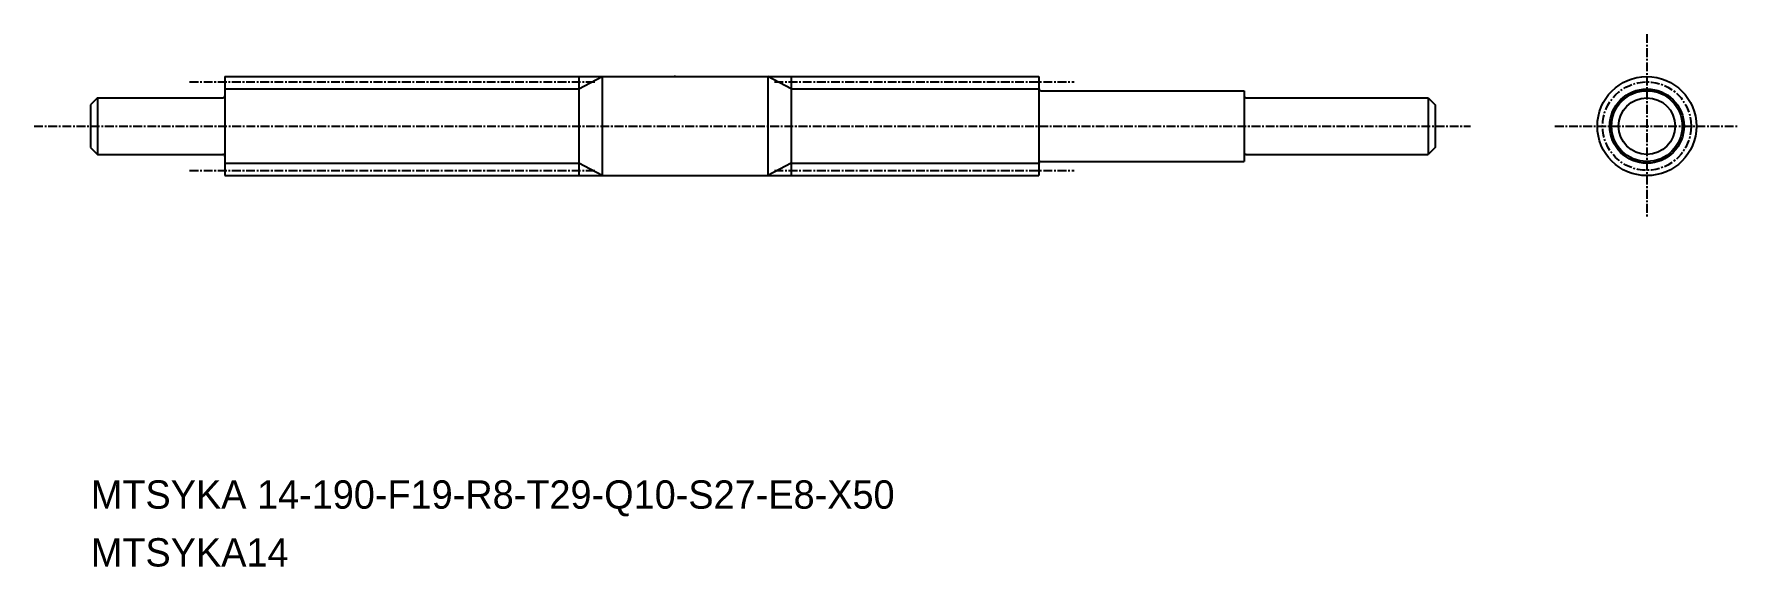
# Model space of a CAD drawing. Extents: x 132 to 372, y 92 to 168.
import ezdxf

# ---------------------------------------------------------------- set-up
doc = ezdxf.new("R2010")
doc.units = 0
doc.linetypes.add('CENTER', pattern=[2, 1.25, -0.25, 0.25, -0.25])
doc.layers.get('0').update_dxf_attribs({"linetype": 'CONTINUOUS'})
doc.layers.add('CENTER', color=1, linetype='CENTER')

msp = doc.modelspace()

# ---------------------------------------------------------------- linework, layer by layer
at = {"color": 7, "linetype": 'CONTINUOUS'}
for p, q in [((158.58, 161.7), (273.58, 161.7)), ((158.58, 161.7), (158.58, 147.7)), ((208.58, 161.7), (208.58, 147.7)), ((211.89, 161.7), (211.89, 147.7)), ((222.22, 161.7), (222.04, 161.7)), ((235.27, 161.7), (235.27, 147.7)), ((238.58, 161.7), (238.58, 147.7)), ((273.58, 161.7), (273.58, 147.7)), ((183.72, 159.95), (184.16, 159.95)), ((273.88, 159.7), (302.58, 159.7)), ((302.58, 159.7), (302.58, 149.7)), ((140.58, 158.7), (139.58, 157.7)), ((139.58, 157.7), (139.58, 151.7)), ((140.58, 158.7), (158.28, 158.7)), ((140.58, 158.7), (140.58, 150.7)), ((302.88, 158.7), (328.58, 158.7)), ((328.58, 158.7), (328.58, 150.7)), ((328.58, 158.7), (329.58, 157.7)), ((329.58, 157.7), (329.58, 151.7)), ((139.58, 151.7), (140.58, 150.7)), ((140.58, 150.7), (158.28, 150.7)), ((183.72, 149.45), (184.16, 149.45)), ((273.88, 149.7), (302.58, 149.7)), ((302.88, 150.7), (328.58, 150.7)), ((329.58, 151.7), (328.58, 150.7)), ((158.58, 147.7), (273.58, 147.7)), ((191.08, 147.7), (191.08, 147.7)), ((222.04, 147.7), (222.04, 147.7))]:
    msp.add_line(p, q, dxfattribs=at)
at = {"color": 3, "linetype": 'CONTINUOUS'}
for p, q in [((208.58, 159.95), (211.89, 161.7)), ((238.58, 159.95), (235.27, 161.7)), ((158.58, 159.95), (208.58, 159.95)), ((238.58, 159.95), (273.58, 159.95)), ((158.58, 149.45), (208.58, 149.45)), ((211.89, 147.7), (208.58, 149.45)), ((238.58, 149.45), (235.27, 147.7)), ((238.58, 149.45), (273.58, 149.45))]:
    msp.add_line(p, q, dxfattribs=at)
at = {"color": 7, "linetype": 'CONTINUOUS'}
for radius in [7, 5, 4]:
    msp.add_circle((359.48, 154.7), radius, dxfattribs=at)
at = {"color": 3, "linetype": 'CONTINUOUS'}
msp.add_circle((359.48, 154.7), 5.25, dxfattribs=at)
at = {"color": 7, "linetype": 'CONTINUOUS'}
for centre, start, end in [((158.28, 159), 270, 360), ((273.88, 160), 180, 270), ((302.88, 159), 180, 270), ((158.28, 150.4), 360, 90), ((273.88, 149.4), 90, 180), ((302.88, 150.4), 90, 180)]:
    msp.add_arc(centre, 0.3, start, end, dxfattribs=at)
at = {"layer": 'CENTER', "color": 1, "linetype": 'CENTER'}
for p, q in [((359.48, 167.7), (359.48, 141.7)), ((153.58, 160.95), (210.94, 160.95)), ((236.22, 160.95), (278.58, 160.95)), ((131.62, 154.7), (334.58, 154.7)), ((346.48, 154.7), (372.48, 154.7)), ((153.58, 148.45), (210.94, 148.45)), ((236.22, 148.45), (278.58, 148.45))]:
    msp.add_line(p, q, dxfattribs=at)
msp.add_circle((359.48, 154.7), 6.25, dxfattribs=at)

# ---------------------------------------------------------------- texts
at = {"color": 7, "linetype": 'CONTINUOUS'}
for s, p in [('MTSYKA 14-190-F19-R8-T29-Q10-S27-E8-X50', (139.63, 100.66)), ('MTSYKA14', (139.63, 92.49))]:
    msp.add_text(s, height=4, dxfattribs=at).set_placement(p)

doc.saveas('drawing.dxf')
